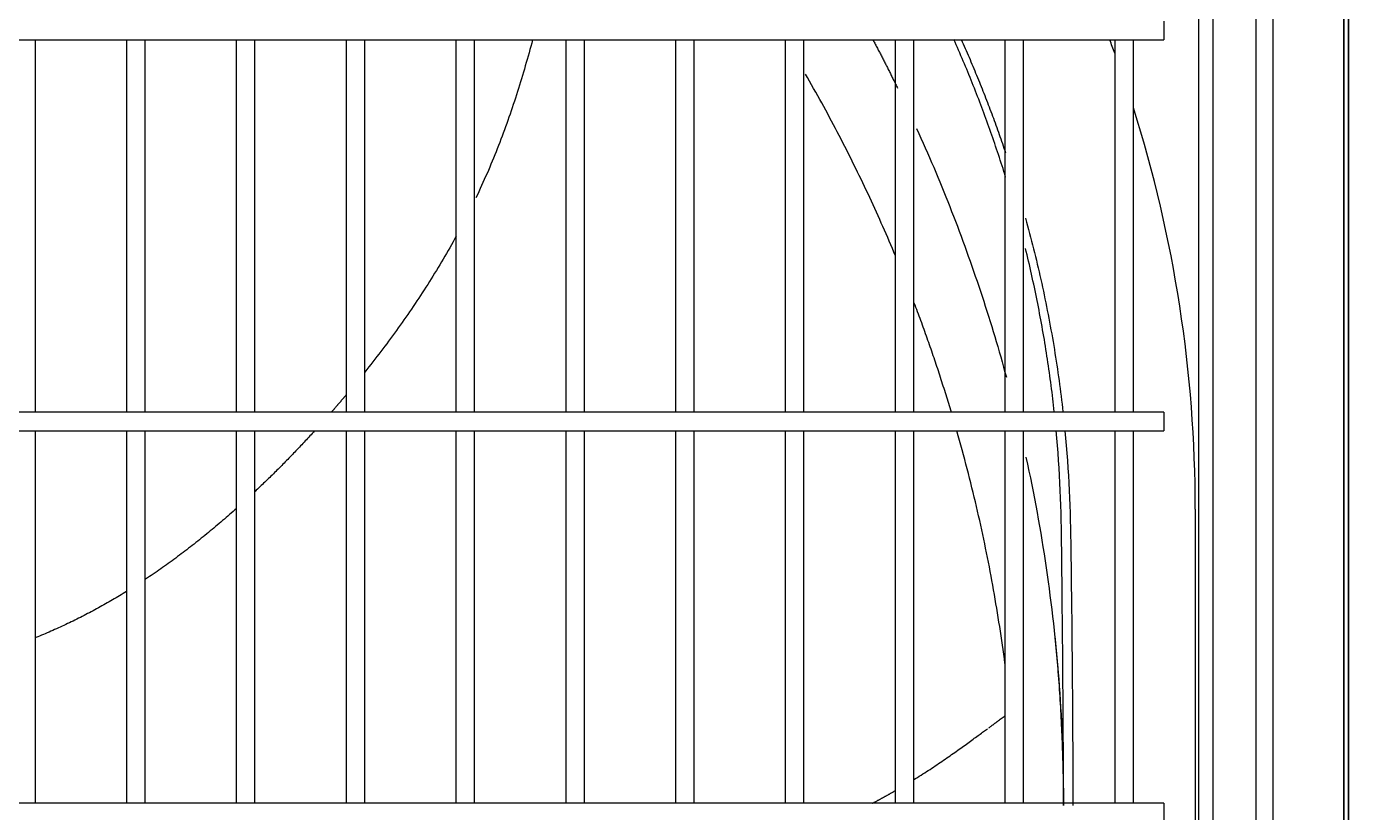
# Model space of a CAD drawing. Header units: millimetres. Extents: x 0 to 504600, y 0 to 118800.
# Drawn here: x 437223.6 to 437506.5, y 46058.7 to 46227.1 of the extents above; entities that cross this region are included whole.
import ezdxf

# ---------------------------------------------------------------- set-up
doc = ezdxf.new("R2010")
doc.units = ezdxf.units.MM
doc.header["$LTSCALE"] = 200
doc.layers.add('LG-AIRCON', color=240, linetype='Continuous')

# ---------------------------------------------------------------- blocks, each defined once
blk = doc.blocks.new('UXC')
at = {"layer": 'LG-AIRCON', "color": 0}
for p, q in [((390.35, 733), (390.35, 30)), ((390.35, 30), (390.35, 733)), ((391.35, 30), (391.35, 733)), ((391.35, 733), (391.35, 30)), ((371.59, 110.97), (371.59, 650.97)), ((375.12, 650.97), (375.12, 110.97)), ((359.31, 114.82), (359.31, 647.11)), ((362.28, 647.11), (362.28, 114.82)), ((351.81, 550.5), (351.81, 548.5)), ((-393.71, 546.5), (351.81, 546.5)), ((110.3, 466.74), (110.3, 546.5)), ((129.8, 546.5), (129.8, 466.74)), ((133.8, 466.74), (133.8, 546.5)), ((153.3, 546.5), (153.3, 466.74)), ((157.3, 466.74), (157.3, 546.5)), ((176.8, 546.5), (176.8, 466.74)), ((180.8, 466.74), (180.8, 546.5)), ((200.3, 546.5), (200.3, 466.74)), ((204.3, 466.74), (204.3, 546.5)), ((223.8, 546.5), (223.8, 466.74)), ((227.8, 466.74), (227.8, 546.5)), ((247.3, 546.5), (247.3, 466.74)), ((251.3, 466.74), (251.3, 546.5)), ((270.8, 546.5), (270.8, 466.75)), ((274.8, 466.75), (274.8, 546.5)), ((294.3, 546.5), (294.3, 466.75)), ((298.3, 466.75), (298.3, 546.5)), ((317.8, 546.5), (317.8, 466.75)), ((321.8, 466.75), (321.8, 546.5)), ((341.3, 546.5), (341.3, 466.75)), ((345.3, 466.75), (345.3, 546.5)), ((351.81, 548.5), (351.81, 546.5)), ((351.81, 466.75), (-393.71, 466.75)), ((351.81, 466.75), (351.81, 464.75)), ((351.81, 464.75), (351.81, 462.75)), ((-393.71, 462.75), (351.81, 462.75)), ((110.3, 383), (110.3, 462.75)), ((129.8, 462.75), (129.8, 383)), ((133.8, 383), (133.8, 462.75)), ((153.3, 462.75), (153.3, 383)), ((157.3, 383), (157.3, 462.75)), ((176.8, 462.75), (176.8, 383)), ((180.8, 383), (180.8, 462.75)), ((200.3, 462.75), (200.3, 383)), ((204.3, 383), (204.3, 462.75)), ((223.8, 462.75), (223.8, 383)), ((227.8, 383), (227.8, 462.75)), ((247.3, 462.75), (247.3, 383)), ((251.3, 383), (251.3, 462.75)), ((270.8, 462.75), (270.8, 383)), ((274.8, 383), (274.8, 462.75)), ((294.3, 462.75), (294.3, 383)), ((298.3, 383), (298.3, 462.75)), ((317.8, 462.75), (317.8, 383)), ((321.8, 383), (321.8, 462.75)), ((341.3, 462.75), (341.3, 383)), ((345.3, 383), (345.3, 462.75)), ((358.55, 446), (358.55, 316)), ((351.81, 383), (-393.71, 383)), ((351.81, 383), (351.81, 381)), ((351.81, 381), (351.81, 379))]:
    blk.add_line(p, q, dxfattribs=at)
for points in [[(216.71, 546.48), (216.52, 545.78), (216.33, 545.08), (216.14, 544.39), (215.95, 543.69), (215.75, 542.99), (215.56, 542.3), (215.36, 541.6), (215.16, 540.91), (214.96, 540.22), (214.75, 539.52), (214.55, 538.83), (214.34, 538.14), (214.13, 537.45), (213.91, 536.76), (213.7, 536.07), (213.48, 535.38), (213.26, 534.69), (213.04, 534.01), (212.82, 533.32), (212.59, 532.64), (212.36, 531.95), (212.13, 531.27), (211.9, 530.59), (211.66, 529.91), (211.43, 529.23), (211.18, 528.55), (210.94, 527.87), (210.69, 527.2), (210.45, 526.52), (210.2, 525.85), (209.94, 525.18), (209.68, 524.51), (209.42, 523.84), (209.16, 523.17), (208.9, 522.5), (208.63, 521.84), (208.36, 521.17), (208.09, 520.51), (207.81, 519.85), (207.53, 519.19), (207.25, 518.53), (206.96, 517.87), (206.67, 517.21), (206.38, 516.56), (206.09, 515.91), (205.8, 515.26), (205.5, 514.61), (205.2, 513.96), (204.89, 513.31), (204.59, 512.67)], [(289.51, 546.57), (289.62, 546.36), (289.73, 546.15), (289.84, 545.95), (289.95, 545.74), (290.06, 545.53), (290.17, 545.32), (290.28, 545.12), (290.39, 544.91), (290.5, 544.7), (290.6, 544.49), (290.71, 544.28), (290.82, 544.08), (290.93, 543.87), (291.04, 543.66), (291.15, 543.45), (291.25, 543.24), (291.36, 543.03), (291.47, 542.83), (291.58, 542.62), (291.68, 542.41), (291.79, 542.2), (291.9, 541.99), (292, 541.78), (292.11, 541.57), (292.22, 541.36), (292.32, 541.15), (292.43, 540.95), (292.54, 540.74), (292.64, 540.53), (292.75, 540.32), (292.85, 540.11), (292.96, 539.9), (293.07, 539.69), (293.17, 539.48), (293.28, 539.27), (293.38, 539.06), (293.49, 538.85), (293.59, 538.64), (293.69, 538.43), (293.8, 538.22), (293.9, 538.01), (294.01, 537.8), (294.11, 537.59), (294.22, 537.38), (294.32, 537.17), (294.42, 536.96), (294.53, 536.75), (294.63, 536.54), (294.73, 536.32), (294.84, 536.11)], [(317.96, 517.09), (317.78, 517.7), (317.59, 518.3), (317.4, 518.9), (317.21, 519.5), (317.01, 520.1), (316.82, 520.7), (316.62, 521.3), (316.42, 521.9), (316.23, 522.49), (316.03, 523.09), (315.82, 523.69), (315.62, 524.28), (315.42, 524.88), (315.21, 525.48), (315, 526.07), (314.8, 526.66), (314.59, 527.26), (314.37, 527.85), (314.16, 528.44), (313.95, 529.03), (313.73, 529.63), (313.52, 530.22), (313.3, 530.81), (313.08, 531.4), (312.86, 531.99), (312.63, 532.58), (312.41, 533.16), (312.19, 533.75), (311.96, 534.34), (311.73, 534.93), (311.5, 535.51), (311.27, 536.1), (311.04, 536.68), (310.81, 537.27), (310.57, 537.85), (310.33, 538.43), (310.1, 539.02), (309.86, 539.6), (309.62, 540.18), (309.38, 540.76), (309.13, 541.34), (308.89, 541.92), (308.64, 542.5), (308.4, 543.08), (308.15, 543.66), (307.9, 544.24), (307.65, 544.82), (307.39, 545.39), (307.14, 545.97), (306.88, 546.55)], [(308.45, 546.56), (308.67, 546.08), (308.88, 545.6), (309.09, 545.13), (309.3, 544.65), (309.51, 544.17), (309.71, 543.69), (309.92, 543.21), (310.13, 542.74), (310.33, 542.26), (310.54, 541.78), (310.74, 541.3), (310.94, 540.82), (311.14, 540.33), (311.34, 539.85), (311.54, 539.37), (311.74, 538.89), (311.94, 538.41), (312.13, 537.93), (312.33, 537.44), (312.52, 536.96), (312.72, 536.48), (312.91, 535.99), (313.1, 535.51), (313.29, 535.02), (313.48, 534.54), (313.67, 534.05), (313.86, 533.57), (314.05, 533.08), (314.23, 532.59), (314.42, 532.11), (314.6, 531.62), (314.79, 531.13), (314.97, 530.64), (315.15, 530.15), (315.33, 529.67), (315.51, 529.18), (315.69, 528.69), (315.87, 528.2), (316.05, 527.71), (316.22, 527.22), (316.4, 526.72), (316.57, 526.23), (316.74, 525.74), (316.92, 525.25), (317.09, 524.76), (317.26, 524.26), (317.43, 523.77), (317.6, 523.28), (317.76, 522.78), (317.93, 522.29)], [(294.37, 500.24), (294.04, 501.02), (293.71, 501.79), (293.38, 502.57), (293.05, 503.35), (292.71, 504.13), (292.37, 504.91), (292.03, 505.69), (291.69, 506.47), (291.35, 507.25), (291, 508.03), (290.65, 508.81), (290.3, 509.59), (289.94, 510.37), (289.58, 511.15), (289.23, 511.93), (288.86, 512.71), (288.5, 513.49), (288.13, 514.27), (287.76, 515.05), (287.39, 515.83), (287.02, 516.61), (286.64, 517.39), (286.26, 518.17), (285.88, 518.95), (285.5, 519.73), (285.11, 520.51), (284.72, 521.29), (284.33, 522.07), (283.94, 522.85), (283.54, 523.63), (283.14, 524.41), (282.74, 525.19), (282.34, 525.96), (281.93, 526.74), (281.53, 527.52), (281.11, 528.3), (280.7, 529.07), (280.29, 529.85), (279.87, 530.63), (279.45, 531.41), (279.02, 532.18), (278.6, 532.96), (278.17, 533.73), (277.74, 534.51), (277.31, 535.28), (276.87, 536.06), (276.43, 536.83), (275.99, 537.61), (275.55, 538.38), (275.11, 539.15)], [(298.91, 527.48), (299.38, 526.45), (299.84, 525.42), (300.3, 524.38), (300.76, 523.34), (301.21, 522.31), (301.66, 521.27), (302.11, 520.22), (302.56, 519.18), (303, 518.14), (303.44, 517.09), (303.87, 516.04), (304.3, 515), (304.73, 513.95), (305.15, 512.89), (305.57, 511.84), (305.99, 510.79), (306.4, 509.73), (306.81, 508.68), (307.22, 507.62), (307.62, 506.56), (308.02, 505.5), (308.42, 504.44), (308.81, 503.37), (309.2, 502.31), (309.59, 501.24), (309.97, 500.17), (310.35, 499.11), (310.73, 498.04), (311.1, 496.97), (311.47, 495.89), (311.84, 494.82), (312.2, 493.75), (312.56, 492.67), (312.91, 491.59), (313.26, 490.52), (313.61, 489.44), (313.96, 488.36), (314.3, 487.28), (314.63, 486.19), (314.97, 485.11), (315.3, 484.03), (315.63, 482.94), (315.95, 481.85), (316.27, 480.77), (316.59, 479.68), (316.9, 478.59), (317.21, 477.5), (317.52, 476.41), (317.82, 475.31), (318.12, 474.22)], [(322.22, 508.27), (322.44, 507.46), (322.66, 506.64), (322.88, 505.83), (323.09, 505.01), (323.31, 504.2), (323.52, 503.38), (323.73, 502.56), (323.93, 501.74), (324.13, 500.93), (324.33, 500.1), (324.53, 499.28), (324.73, 498.46), (324.92, 497.64), (325.11, 496.81), (325.3, 495.99), (325.48, 495.16), (325.67, 494.33), (325.85, 493.5), (326.03, 492.67), (326.2, 491.84), (326.37, 491.01), (326.54, 490.18), (326.71, 489.35), (326.88, 488.51), (327.04, 487.68), (327.2, 486.85), (327.36, 486.01), (327.51, 485.18), (327.66, 484.35), (327.81, 483.51), (327.96, 482.68), (328.1, 481.85), (328.24, 481.01), (328.38, 480.18), (328.51, 479.34), (328.64, 478.51), (328.77, 477.67), (328.9, 476.84), (329.03, 476), (329.15, 475.17), (329.27, 474.33), (329.38, 473.5), (329.5, 472.66), (329.61, 471.82), (329.72, 470.99), (329.82, 470.15), (329.93, 469.31), (330.03, 468.48), (330.13, 467.64), (330.22, 466.8)], [(200.37, 504.44), (200.03, 503.82), (199.69, 503.2), (199.34, 502.58), (198.99, 501.96), (198.64, 501.35), (198.29, 500.73), (197.93, 500.12), (197.58, 499.51), (197.22, 498.9), (196.85, 498.3), (196.49, 497.69), (196.12, 497.09), (195.75, 496.49), (195.38, 495.89), (195.01, 495.29), (194.63, 494.69), (194.26, 494.1), (193.88, 493.51), (193.5, 492.91), (193.11, 492.33), (192.73, 491.74), (192.34, 491.15), (191.95, 490.56), (191.56, 489.98), (191.17, 489.4), (190.78, 488.82), (190.38, 488.24), (189.98, 487.66), (189.58, 487.09), (189.18, 486.51), (188.78, 485.94), (188.37, 485.37), (187.97, 484.8), (187.56, 484.23), (187.15, 483.66), (186.74, 483.1), (186.32, 482.54), (185.91, 481.97), (185.49, 481.41), (185.08, 480.85), (184.66, 480.3), (184.24, 479.74), (183.81, 479.18), (183.39, 478.63), (182.96, 478.08), (182.54, 477.53), (182.11, 476.98), (181.68, 476.43), (181.25, 475.88), (180.82, 475.34)], [(328.37, 466.82), (328.29, 467.52), (328.21, 468.22), (328.13, 468.93), (328.05, 469.63), (327.96, 470.33), (327.88, 471.04), (327.79, 471.74), (327.7, 472.44), (327.61, 473.15), (327.51, 473.85), (327.42, 474.55), (327.32, 475.26), (327.22, 475.96), (327.12, 476.66), (327.01, 477.36), (326.91, 478.07), (326.8, 478.77), (326.69, 479.47), (326.58, 480.17), (326.47, 480.87), (326.35, 481.58), (326.24, 482.28), (326.12, 482.98), (326, 483.68), (325.88, 484.38), (325.75, 485.08), (325.63, 485.79), (325.5, 486.49), (325.37, 487.19), (325.23, 487.89), (325.1, 488.59), (324.97, 489.29), (324.83, 489.99), (324.69, 490.69), (324.55, 491.39), (324.4, 492.09), (324.26, 492.79), (324.11, 493.49), (323.96, 494.18), (323.81, 494.88), (323.66, 495.58), (323.5, 496.27), (323.35, 496.97), (323.19, 497.66), (323.03, 498.35), (322.87, 499.05), (322.71, 499.74), (322.54, 500.43), (322.38, 501.12), (322.21, 501.81)], [(306.34, 466.74), (306.2, 467.2), (306.06, 467.66), (305.92, 468.13), (305.78, 468.59), (305.64, 469.05), (305.5, 469.52), (305.35, 469.98), (305.21, 470.44), (305.06, 470.91), (304.92, 471.37), (304.77, 471.84), (304.62, 472.3), (304.47, 472.77), (304.32, 473.24), (304.17, 473.7), (304.02, 474.17), (303.87, 474.63), (303.72, 475.1), (303.57, 475.57), (303.41, 476.03), (303.26, 476.5), (303.1, 476.97), (302.94, 477.43), (302.79, 477.9), (302.63, 478.37), (302.47, 478.84), (302.31, 479.3), (302.15, 479.77), (301.99, 480.24), (301.83, 480.71), (301.66, 481.18), (301.5, 481.65), (301.33, 482.12), (301.17, 482.59), (301, 483.05), (300.84, 483.52), (300.67, 483.99), (300.5, 484.46), (300.33, 484.93), (300.16, 485.4), (299.99, 485.87), (299.81, 486.34), (299.64, 486.81), (299.47, 487.28), (299.29, 487.76), (299.12, 488.23), (298.94, 488.7), (298.76, 489.17), (298.59, 489.64), (298.41, 490.11)], [(176.86, 470.5), (176.8, 470.42), (176.73, 470.35), (176.67, 470.27), (176.6, 470.19), (176.54, 470.12), (176.48, 470.04), (176.41, 469.97), (176.35, 469.89), (176.28, 469.81), (176.22, 469.74), (176.15, 469.66), (176.09, 469.59), (176.03, 469.51), (175.96, 469.44), (175.9, 469.36), (175.83, 469.28), (175.77, 469.21), (175.7, 469.13), (175.64, 469.06), (175.58, 468.98), (175.51, 468.91), (175.45, 468.83), (175.38, 468.75), (175.32, 468.68), (175.25, 468.6), (175.19, 468.53), (175.12, 468.45), (175.06, 468.38), (174.99, 468.3), (174.93, 468.23), (174.86, 468.15), (174.8, 468.08), (174.73, 468), (174.67, 467.92), (174.6, 467.85), (174.54, 467.77), (174.48, 467.7), (174.41, 467.62), (174.35, 467.55), (174.28, 467.47), (174.22, 467.4), (174.15, 467.32), (174.08, 467.25), (174.02, 467.17), (173.95, 467.1), (173.89, 467.02), (173.82, 466.95), (173.76, 466.87), (173.69, 466.8), (173.63, 466.72)], [(170.05, 462.71), (169.8, 462.44), (169.56, 462.17), (169.31, 461.91), (169.06, 461.64), (168.81, 461.37), (168.57, 461.1), (168.32, 460.84), (168.07, 460.57), (167.82, 460.3), (167.57, 460.04), (167.32, 459.77), (167.07, 459.51), (166.82, 459.25), (166.57, 458.98), (166.32, 458.72), (166.07, 458.46), (165.82, 458.19), (165.57, 457.93), (165.32, 457.67), (165.06, 457.41), (164.81, 457.15), (164.56, 456.89), (164.3, 456.63), (164.05, 456.37), (163.79, 456.11), (163.54, 455.85), (163.28, 455.59), (163.03, 455.33), (162.77, 455.07), (162.52, 454.82), (162.26, 454.56), (162, 454.3), (161.74, 454.05), (161.49, 453.79), (161.23, 453.54), (160.97, 453.28), (160.71, 453.03), (160.45, 452.77), (160.19, 452.52), (159.93, 452.27), (159.67, 452.01), (159.41, 451.76), (159.15, 451.51), (158.89, 451.26), (158.62, 451.01), (158.36, 450.76), (158.1, 450.51), (157.83, 450.26), (157.57, 450.01), (157.31, 449.76)], [(317.82, 412.95), (317.69, 413.93), (317.56, 414.92), (317.42, 415.9), (317.28, 416.88), (317.13, 417.87), (316.99, 418.85), (316.84, 419.83), (316.69, 420.82), (316.53, 421.8), (316.38, 422.78), (316.22, 423.77), (316.05, 424.75), (315.89, 425.73), (315.72, 426.72), (315.55, 427.7), (315.38, 428.69), (315.2, 429.68), (315.02, 430.66), (314.84, 431.65), (314.66, 432.64), (314.47, 433.63), (314.28, 434.62), (314.08, 435.61), (313.88, 436.6), (313.68, 437.59), (313.48, 438.58), (313.27, 439.58), (313.06, 440.57), (312.84, 441.57), (312.62, 442.56), (312.4, 443.56), (312.18, 444.56), (311.95, 445.56), (311.71, 446.56), (311.48, 447.56), (311.24, 448.56), (311, 449.57), (310.75, 450.57), (310.5, 451.58), (310.25, 452.59), (309.99, 453.59), (309.73, 454.6), (309.47, 455.61), (309.2, 456.63), (308.93, 457.64), (308.65, 458.65), (308.37, 459.67), (308.09, 460.68), (307.81, 461.7), (307.52, 462.72)], [(330.35, 382.49), (330.35, 384.1), (330.34, 385.71), (330.34, 387.32), (330.33, 388.92), (330.33, 390.53), (330.32, 392.14), (330.31, 393.75), (330.31, 395.35), (330.3, 396.96), (330.29, 398.57), (330.28, 400.18), (330.27, 401.78), (330.26, 403.39), (330.25, 405), (330.24, 406.61), (330.23, 408.21), (330.22, 409.82), (330.21, 411.43), (330.19, 413.03), (330.18, 414.64), (330.17, 416.25), (330.15, 417.85), (330.14, 419.46), (330.12, 421.07), (330.1, 422.68), (330.09, 424.28), (330.07, 425.89), (330.05, 427.5), (330.04, 429.1), (330.02, 430.71), (330.01, 432.32), (329.99, 433.92), (329.97, 435.53), (329.96, 437.14), (329.94, 438.74), (329.92, 440.35), (329.89, 441.96), (329.86, 443.56), (329.82, 445.17), (329.77, 446.77), (329.72, 448.38), (329.65, 449.98), (329.58, 451.59), (329.49, 453.19), (329.4, 454.79), (329.29, 456.39), (329.18, 458), (329.05, 459.6), (328.92, 461.2), (328.77, 462.8)], [(330.64, 462.78), (330.79, 461.18), (330.94, 459.58), (331.07, 457.98), (331.19, 456.38), (331.3, 454.78), (331.4, 453.18), (331.49, 451.58), (331.57, 449.98), (331.64, 448.37), (331.7, 446.77), (331.75, 445.17), (331.8, 443.56), (331.84, 441.96), (331.87, 440.35), (331.89, 438.74), (331.92, 437.14), (331.94, 435.53), (331.96, 433.92), (331.98, 432.32), (331.99, 430.71), (332.01, 429.1), (332.03, 427.5), (332.05, 425.89), (332.07, 424.28), (332.09, 422.68), (332.11, 421.07), (332.12, 419.46), (332.14, 417.86), (332.16, 416.25), (332.17, 414.64), (332.19, 413.04), (332.2, 411.43), (332.22, 409.82), (332.23, 408.22), (332.24, 406.61), (332.25, 405), (332.26, 403.39), (332.27, 401.79), (332.28, 400.18), (332.29, 398.57), (332.3, 396.97), (332.31, 395.36), (332.31, 393.75), (332.32, 392.14), (332.33, 390.54), (332.33, 388.93), (332.34, 387.32), (332.34, 385.71), (332.35, 384.11), (332.35, 382.5)], [(322.31, 457.08), (322.63, 455.61), (322.94, 454.14), (323.25, 452.66), (323.55, 451.19), (323.84, 449.72), (324.12, 448.24), (324.4, 446.76), (324.68, 445.28), (324.94, 443.8), (325.2, 442.32), (325.46, 440.84), (325.7, 439.36), (325.94, 437.87), (326.18, 436.39), (326.41, 434.9), (326.63, 433.42), (326.84, 431.93), (327.05, 430.44), (327.26, 428.95), (327.45, 427.46), (327.64, 425.97), (327.82, 424.48), (328, 422.99), (328.17, 421.49), (328.33, 420), (328.49, 418.51), (328.64, 417.01), (328.79, 415.51), (328.93, 414.02), (329.06, 412.52), (329.19, 411.02), (329.31, 409.53), (329.42, 408.03), (329.53, 406.53), (329.63, 405.03), (329.73, 403.53), (329.81, 402.03), (329.89, 400.53), (329.97, 399.03), (330.03, 397.53), (330.09, 396.02), (330.13, 394.52), (330.18, 393.02), (330.21, 391.52), (330.24, 390.02), (330.27, 388.51), (330.29, 387.01), (330.31, 385.51), (330.33, 384), (330.35, 382.5)], [(153.34, 446.12), (152.97, 445.8), (152.6, 445.47), (152.23, 445.14), (151.86, 444.82), (151.49, 444.49), (151.11, 444.17), (150.74, 443.84), (150.37, 443.52), (149.99, 443.2), (149.61, 442.88), (149.24, 442.56), (148.86, 442.24), (148.48, 441.93), (148.1, 441.61), (147.72, 441.3), (147.34, 440.98), (146.96, 440.67), (146.58, 440.36), (146.19, 440.04), (145.81, 439.73), (145.42, 439.43), (145.04, 439.12), (144.65, 438.81), (144.26, 438.51), (143.88, 438.2), (143.49, 437.9), (143.1, 437.59), (142.71, 437.29), (142.31, 436.99), (141.92, 436.69), (141.53, 436.4), (141.13, 436.1), (140.74, 435.8), (140.34, 435.51), (139.95, 435.22), (139.55, 434.92), (139.15, 434.63), (138.75, 434.34), (138.35, 434.05), (137.95, 433.77), (137.54, 433.48), (137.14, 433.2), (136.74, 432.91), (136.33, 432.63), (135.93, 432.35), (135.52, 432.07), (135.11, 431.79), (134.7, 431.52), (134.29, 431.24), (133.88, 430.97)], [(129.8, 428.35), (129.43, 428.12), (129.06, 427.89), (128.69, 427.66), (128.32, 427.44), (127.94, 427.21), (127.57, 426.99), (127.19, 426.77), (126.82, 426.55), (126.44, 426.33), (126.06, 426.11), (125.69, 425.9), (125.31, 425.68), (124.93, 425.47), (124.55, 425.25), (124.17, 425.04), (123.79, 424.83), (123.4, 424.62), (123.02, 424.42), (122.64, 424.21), (122.25, 424), (121.87, 423.8), (121.48, 423.6), (121.1, 423.39), (120.71, 423.19), (120.32, 423), (119.93, 422.8), (119.54, 422.6), (119.15, 422.41), (118.76, 422.21), (118.37, 422.02), (117.98, 421.83), (117.59, 421.64), (117.2, 421.45), (116.8, 421.27), (116.41, 421.08), (116.01, 420.9), (115.62, 420.71), (115.22, 420.53), (114.82, 420.35), (114.42, 420.17), (114.02, 420), (113.62, 419.82), (113.22, 419.65), (112.82, 419.47), (112.42, 419.3), (112.02, 419.13), (111.62, 418.96), (111.21, 418.8), (110.81, 418.63), (110.41, 418.47)], [(328.46, 418.8), (328.54, 418.03), (328.62, 417.27), (328.69, 416.5), (328.76, 415.74), (328.83, 414.97), (328.9, 414.21), (328.97, 413.45), (329.03, 412.69), (329.1, 411.93), (329.16, 411.16), (329.22, 410.4), (329.28, 409.64), (329.33, 408.88), (329.39, 408.12), (329.44, 407.36), (329.49, 406.6), (329.54, 405.84), (329.59, 405.08), (329.63, 404.32), (329.68, 403.56), (329.72, 402.8), (329.76, 402.05), (329.8, 401.29), (329.84, 400.54), (329.87, 399.78), (329.91, 399.03), (329.94, 398.28), (329.97, 397.54), (330, 396.8), (330.03, 396.06), (330.06, 395.32), (330.08, 394.59), (330.11, 393.87), (330.13, 393.14), (330.15, 392.42), (330.17, 391.71), (330.19, 390.99), (330.21, 390.28), (330.23, 389.57), (330.24, 388.87), (330.26, 388.16), (330.27, 387.46), (330.29, 386.75), (330.3, 386.05), (330.31, 385.37), (330.32, 384.7), (330.33, 384.07), (330.34, 383.49), (330.35, 382.98), (330.35, 382.53)], [(314.37, 399.17), (314.47, 399.24), (314.56, 399.3), (314.66, 399.37), (314.75, 399.44), (314.84, 399.5), (314.93, 399.57), (315.02, 399.63), (315.1, 399.69), (315.19, 399.76), (315.27, 399.82), (315.36, 399.88), (315.44, 399.94), (315.52, 400), (315.6, 400.06), (315.68, 400.12), (315.76, 400.18), (315.84, 400.24), (315.91, 400.3), (315.99, 400.36), (316.06, 400.42), (316.14, 400.47), (316.21, 400.53), (316.28, 400.58), (316.35, 400.64), (316.42, 400.69), (316.48, 400.74), (316.55, 400.79), (316.62, 400.84), (316.68, 400.89), (316.74, 400.94), (316.81, 400.98), (316.87, 401.03), (316.93, 401.07), (316.99, 401.11), (317.05, 401.15), (317.1, 401.19), (317.16, 401.23), (317.21, 401.27), (317.27, 401.3), (317.32, 401.34), (317.37, 401.38), (317.43, 401.41), (317.48, 401.45), (317.53, 401.48), (317.58, 401.52), (317.62, 401.55), (317.67, 401.59), (317.72, 401.63), (317.76, 401.66), (317.81, 401.7)], [(298.3, 388.05), (298.7, 388.29), (299.09, 388.53), (299.48, 388.78), (299.87, 389.02), (300.25, 389.27), (300.63, 389.51), (301.01, 389.76), (301.39, 390), (301.77, 390.25), (302.14, 390.49), (302.51, 390.74), (302.88, 390.99), (303.25, 391.23), (303.61, 391.48), (303.97, 391.72), (304.32, 391.96), (304.67, 392.21), (305.02, 392.45), (305.37, 392.69), (305.72, 392.93), (306.06, 393.17), (306.4, 393.41), (306.73, 393.65), (307.06, 393.88), (307.38, 394.11), (307.7, 394.34), (308.02, 394.57), (308.34, 394.8), (308.66, 395.03), (308.97, 395.25), (309.26, 395.46), (309.56, 395.68), (309.85, 395.89), (310.15, 396.1), (310.44, 396.32), (310.72, 396.52), (310.98, 396.71), (311.24, 396.9), (311.52, 397.1), (311.79, 397.3), (312.05, 397.48), (312.28, 397.65), (312.51, 397.82), (312.77, 398.01), (313.02, 398.19), (313.23, 398.34), (313.43, 398.49), (313.65, 398.65), (313.87, 398.81), (314.09, 398.96)], [(289.45, 382.98), (289.55, 383.03), (289.65, 383.08), (289.75, 383.14), (289.84, 383.19), (289.94, 383.24), (290.04, 383.3), (290.14, 383.35), (290.24, 383.4), (290.34, 383.46), (290.43, 383.51), (290.53, 383.56), (290.63, 383.62), (290.73, 383.67), (290.83, 383.72), (290.93, 383.78), (291.03, 383.83), (291.12, 383.88), (291.22, 383.94), (291.32, 383.99), (291.42, 384.05), (291.52, 384.1), (291.62, 384.15), (291.71, 384.21), (291.81, 384.26), (291.91, 384.32), (292.01, 384.37), (292.11, 384.42), (292.2, 384.48), (292.3, 384.53), (292.4, 384.59), (292.5, 384.64), (292.59, 384.7), (292.69, 384.75), (292.79, 384.81), (292.88, 384.86), (292.98, 384.91), (293.08, 384.97), (293.17, 385.02), (293.27, 385.08), (293.37, 385.13), (293.46, 385.19), (293.56, 385.24), (293.65, 385.29), (293.75, 385.35), (293.84, 385.4), (293.94, 385.46), (294.03, 385.51), (294.13, 385.57), (294.22, 385.62), (294.32, 385.68)]]:
    blk.add_lwpolyline(points, dxfattribs=at)
for start, end in [(20.0375, 20.6496), (0, 17.5405)]:
    blk.add_arc((73.55, 446), 285, start, end, dxfattribs=at)
blk = doc.blocks.new('UXC+UXC')
at = {"layer": 'LG-AIRCON', "color": 0}
blk.add_blockref('UXC', (1640, 0), dxfattribs=at)

msp = doc.modelspace()

# ---------------------------------------------------------------- block references
at = {"layer": 'LG-AIRCON', "color": 211}
msp.add_blockref('UXC+UXC', (435475.17, 45677.72), dxfattribs=at)

doc.saveas('drawing.dxf')
